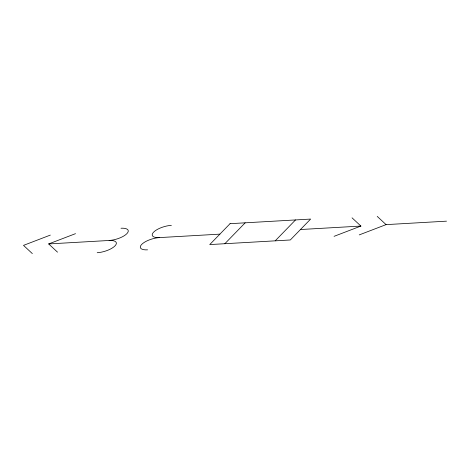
<?xml version="1.0" encoding="UTF-8"?>
<svg xmlns="http://www.w3.org/2000/svg" width="470" height="470" viewBox="0 0 470 470"><rect width="100%" height="100%" fill="white"/><g stroke="black" fill="none" stroke-linecap="round" stroke-linejoin="round"><path stroke-width="0.7" d="M224.842 243.719L245.158 222.821M275.203 240.84L295.512 219.937M50.325 235.1L23.5 245.375L32.342 253.606M57.522 252.167L48.68 243.936L75.506 233.661M334.064 236.339L360.895 226.064L352.054 217.833M359.245 234.9L386.07 224.625L446.5 221.164M48.68 243.936L109.105 240.476A13.706 4.976 -16.5 0 0 126.859 233.678A13.706 4.976 -16.5 0 0 121.007 228.232M147.562 249.84A13.706 4.976 -16.5 0 1 141.711 244.394A13.706 4.976 -16.5 0 1 159.465 237.597L219.895 234.136M300.465 229.525L360.895 226.064M377.228 216.394L386.07 224.625M109.105 240.476A13.706 4.976 -16.5 0 1 114.956 245.922A13.706 4.976 -16.5 0 1 97.202 252.719M159.465 237.597A13.706 4.976 -16.5 0 1 153.614 232.145A13.706 4.976 -16.5 0 1 171.368 225.347M230.047 223.685L209.738 244.582L290.307 239.976L310.623 219.073L230.047 223.685"/></g></svg>
